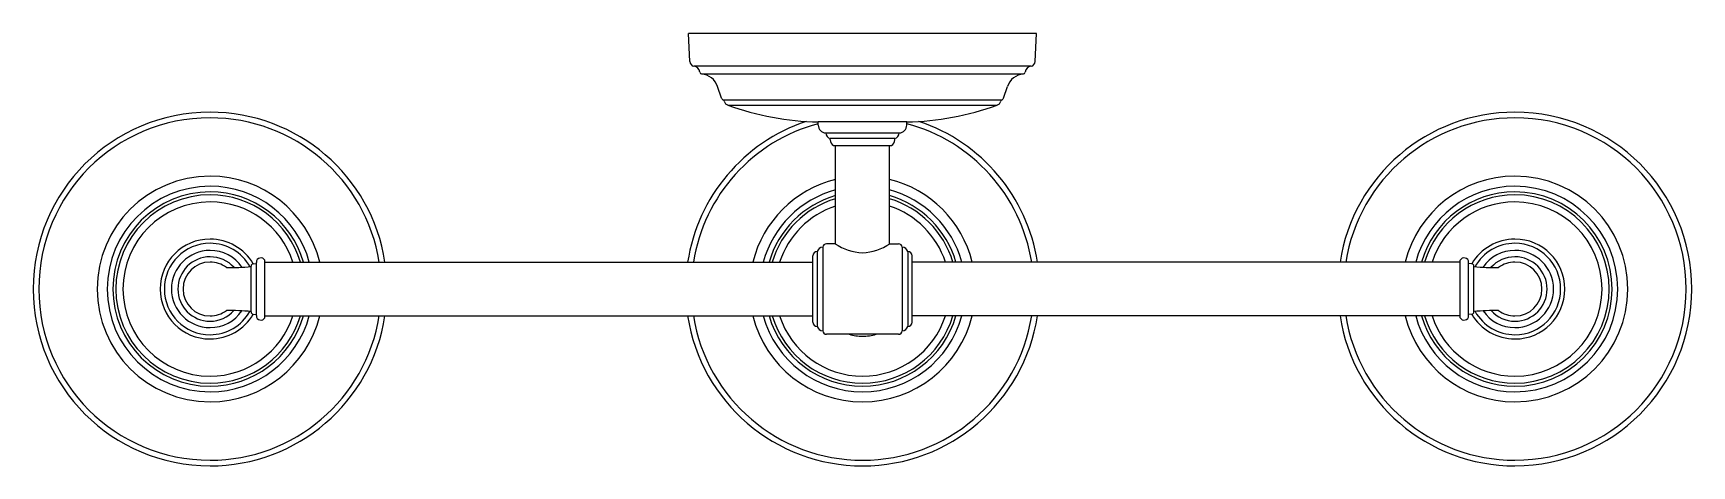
# Model space of a CAD drawing. Header units: inches. Extents: x 4619.2 to 4642.3, y 192.1 to 198.1.
import ezdxf

# ---------------------------------------------------------------- set-up
doc = ezdxf.new("R2010")
doc.units = ezdxf.units.IN
doc.header["$LTSCALE"] = 0.64311
doc.header["$MEASUREMENT"] = 0
doc.layers.get('0').update_dxf_attribs({"color": 255, "linetype": 'CONTINUOUS'})
doc.layers.get('Defpoints').update_dxf_attribs({"linetype": 'CONTINUOUS'})
doc.styles.get("Standard").update_dxf_attribs({"font": 'txt', "width": 0.8})

msp = doc.modelspace()

# ---------------------------------------------------------------- linework, layer by layer
for p, q in [((4628.362, 198.006), (4628.358, 198.102)), ((4633.198, 198.102), (4628.358, 198.102)), ((4628.375, 197.711), (4628.362, 198.006)), ((4633.18, 197.711), (4633.193, 198.006)), ((4633.193, 198.006), (4633.198, 198.102)), ((4633.123, 197.647), (4628.432, 197.647)), ((4628.54, 197.541), (4633.015, 197.541)), ((4628.816, 197.204), (4628.762, 197.365)), ((4632.739, 197.204), (4632.793, 197.365)), ((4632.713, 197.176), (4628.842, 197.176)), ((4628.907, 197.104), (4632.648, 197.104)), ((4630.161, 196.828), (4630.161, 196.872)), ((4631.394, 196.872), (4630.161, 196.872)), ((4631.394, 196.828), (4631.394, 196.872)), ((4630.268, 196.719), (4631.287, 196.719)), ((4630.329, 196.623), (4630.329, 196.64)), ((4631.227, 196.64), (4630.329, 196.64)), ((4630.376, 196.545), (4631.179, 196.545)), ((4630.404, 195.173), (4630.404, 196.545)), ((4631.152, 195.173), (4631.152, 196.545)), ((4631.227, 196.623), (4631.227, 196.64)), ((4630.398, 195.177), (4630.276, 195.177)), ((4631.158, 195.177), (4631.279, 195.177)), ((4622.466, 194.146), (4622.466, 194.948)), ((4622.466, 194.921), (4630.089, 194.921)), ((4630.089, 194.084), (4630.089, 195.01)), ((4630.148, 195.069), (4630.148, 194.025)), ((4630.226, 195.128), (4630.226, 193.966)), ((4631.329, 195.128), (4631.329, 193.966)), ((4631.407, 195.069), (4631.407, 194.025)), ((4631.466, 194.084), (4631.466, 195.01)), ((4639.089, 194.921), (4631.466, 194.921)), ((4639.089, 194.146), (4639.089, 194.948)), ((4622.275, 194.23), (4622.275, 194.864)), ((4622.307, 194.899), (4622.348, 194.903)), ((4622.348, 194.177), (4622.348, 194.917)), ((4639.207, 194.177), (4639.207, 194.917)), ((4639.248, 194.899), (4639.207, 194.903)), ((4639.28, 194.23), (4639.28, 194.864)), ((4622.307, 194.195), (4622.348, 194.192)), ((4622.466, 194.173), (4630.089, 194.173)), ((4639.089, 194.173), (4631.466, 194.173)), ((4639.248, 194.195), (4639.207, 194.192)), ((4631.279, 193.917), (4630.276, 193.917))]:
    msp.add_line(p, q)
for centre, radius, start, end in [((4628.446, 197.717), 0.0715, 184.7706, 259.1725), ((4633.109, 197.717), 0.0715, 280.8275, 355.2294), ((4628.418, 197.551), 0.097, 8.601, 81.4318), ((4628.544, 197.571), 0.0312, 191.6541, 261.4891), ((4628.515, 197.281), 0.261, 18.7159, 84.5421), ((4633.04, 197.281), 0.261, 95.4579, 161.2841), ((4633.011, 197.571), 0.0312, 278.5109, 348.3459), ((4633.137, 197.551), 0.097, 98.5682, 171.399), ((4621.704, 194.547), 2.461, 90, 270), ((4621.704, 194.547), 2.461, 8.7428, 90), ((4628.864, 197.221), 0.05, 198.7159, 243.9991), ((4628.831, 197.153), 0.025, 15.8089, 63.9991), ((4628.937, 197.183), 0.085, 195.8089, 249.3299), ((4630.248, 200.854), 3.983, 250.3183, 268.7483), ((4631.307, 200.854), 3.983, 271.2517, 289.6817), ((4632.618, 197.183), 0.085, 290.6701, 344.1911), ((4632.724, 197.153), 0.025, 116.0009, 164.1911), ((4632.691, 197.221), 0.05, 296.0009, 341.2841), ((4639.851, 194.547), 2.461, 90, 171.2572), ((4639.851, 194.547), 2.461, 270, 90), ((4621.704, 194.547), 2.382, 90, 270), ((4621.704, 194.547), 2.382, 9.0343, 90), ((4630.778, 194.547), 2.461, 108.6031, 171.2572), ((4630.778, 194.547), 2.382, 104.9966, 170.9657), ((4630.274, 196.832), 0.113, 181.8579, 266.8023), ((4631.281, 196.832), 0.113, 273.1977, 358.1421), ((4630.778, 194.547), 2.382, 9.0343, 75.0034), ((4630.778, 194.547), 2.461, 8.7428, 71.3969), ((4639.851, 194.547), 2.382, 90, 170.9657), ((4639.851, 194.547), 2.382, 270, 90), ((4630.357, 196.724), 0.089, 183.3447, 251.3919), ((4630.416, 196.623), 0.0878, 179.9985, 242.4985), ((4631.139, 196.623), 0.0878, 297.5015, 0.0015), ((4631.198, 196.724), 0.089, 288.6081, 356.6553), ((4621.704, 194.547), 1.57, 90, 270), ((4621.704, 194.547), 1.57, 13.7819, 90), ((4639.851, 194.547), 1.57, 90, 166.2181), ((4639.851, 194.547), 1.57, 270, 90), ((4621.704, 194.547), 1.43, 90, 270), ((4621.704, 194.547), 1.352, 90, 270), ((4621.704, 194.547), 1.311, 90, 270), ((4621.704, 194.547), 1.43, 15.162, 90), ((4621.704, 194.547), 1.352, 16.0619, 90), ((4621.704, 194.547), 1.311, 16.5808, 90), ((4630.778, 194.547), 1.57, 103.7819, 166.2181), ((4630.778, 194.547), 1.43, 105.162, 164.838), ((4630.778, 194.547), 1.352, 106.0619, 163.9381), ((4630.778, 194.547), 1.57, 13.7819, 76.2181), ((4630.778, 194.547), 1.43, 15.162, 74.838), ((4630.778, 194.547), 1.352, 16.0619, 73.9381), ((4639.851, 194.547), 1.43, 90, 164.838), ((4639.851, 194.547), 1.352, 90, 163.9381), ((4639.851, 194.547), 1.311, 90, 163.4192), ((4639.851, 194.547), 1.43, 270, 90), ((4639.851, 194.547), 1.352, 270, 90), ((4639.851, 194.547), 1.311, 270, 90), ((4621.704, 194.547), 1.212, 90, 270), ((4621.704, 194.547), 1.212, 17.9704, 90), ((4630.778, 194.547), 1.311, 106.5808, 163.4192), ((4630.778, 194.547), 1.212, 107.9704, 162.0296), ((4630.778, 194.547), 1.311, 16.5808, 73.4192), ((4630.778, 194.547), 1.212, 17.9704, 72.0296), ((4639.851, 194.547), 1.212, 90, 162.0296), ((4639.851, 194.547), 1.212, 270, 90), ((4621.704, 194.547), 0.695, 90, 270), ((4621.704, 194.547), 0.636, 90, 270), ((4621.704, 194.547), 0.695, 30.4077, 90), ((4621.704, 194.547), 0.636, 29.3229, 90), ((4630.278, 195.126), 0.0514, 92.3469, 177.6944), ((4630.822, 195.812), 0.763, 236.2292, 266.6678), ((4630.733, 195.812), 0.763, 273.3322, 303.7708), ((4631.277, 195.126), 0.0514, 2.3056, 87.6531), ((4639.851, 194.547), 0.695, 90, 149.5923), ((4639.851, 194.547), 0.636, 90, 150.6771), ((4639.851, 194.547), 0.695, 270, 90), ((4639.851, 194.547), 0.636, 270, 90), ((4621.704, 194.547), 0.537, 90, 270), ((4621.704, 194.547), 0.448, 90, 270), ((4621.704, 194.547), 0.375, 90, 270), ((4621.704, 194.547), 0.537, 34.3329, 90), ((4621.704, 194.547), 0.448, 41.8715, 90), ((4621.704, 194.547), 0.375, 52.8957, 90), ((4622.411, 194.917), 0.063, 28.955, 180), ((4630.15, 195.007), 0.0619, 92.4736, 177.3929), ((4630.224, 195.049), 0.0787, 88.2809, 165.5226), ((4631.331, 195.049), 0.0787, 14.4774, 91.7191), ((4631.405, 195.007), 0.0619, 2.6071, 87.5264), ((4639.144, 194.917), 0.063, 0, 151.045), ((4639.851, 194.547), 0.537, 90, 145.6671), ((4639.851, 194.547), 0.448, 90, 138.1285), ((4639.851, 194.547), 0.375, 90, 127.1043), ((4639.851, 194.547), 0.537, 270, 90), ((4639.851, 194.547), 0.448, 270, 90), ((4639.851, 194.547), 0.375, 270, 90), ((4621.985, 197.764), 2.918, 268.9348, 275.7001), ((4622.311, 194.863), 0.0366, 96.7994, 177.7006), ((4639.244, 194.863), 0.0366, 2.2994, 83.2006), ((4639.57, 197.764), 2.918, 264.2999, 271.0652), ((4621.704, 194.547), 0.375, 270, 307.1587), ((4621.704, 194.547), 0.448, 270, 317.9171), ((4621.704, 194.547), 0.537, 270, 325.4866), ((4621.704, 194.547), 0.636, 270, 330.6495), ((4621.926, 189.946), 4.302, 85.3533, 89.9364), ((4622.311, 194.231), 0.0366, 182.2994, 263.2006), ((4639.244, 194.231), 0.0366, 276.7994, 357.7006), ((4639.629, 189.946), 4.302, 90.0636, 94.6467), ((4639.851, 194.547), 0.636, 209.3505, 270), ((4639.851, 194.547), 0.537, 214.5134, 270), ((4639.851, 194.547), 0.448, 222.0829, 270), ((4639.851, 194.547), 0.375, 232.8413, 270), ((4621.704, 194.547), 0.695, 270, 329.5923), ((4621.704, 194.547), 2.461, 270, 351.2572), ((4621.704, 194.547), 2.382, 270, 350.9657), ((4621.704, 194.547), 1.57, 270, 346.2181), ((4621.704, 194.547), 1.43, 270, 344.838), ((4621.704, 194.547), 1.352, 270, 343.9381), ((4621.704, 194.547), 1.311, 270, 343.4192), ((4621.704, 194.547), 1.212, 270, 342.0296), ((4622.411, 194.177), 0.063, 180, 331.045), ((4630.778, 194.547), 2.461, 188.7428, 270), ((4630.778, 194.547), 2.382, 189.0343, 270), ((4630.778, 194.547), 1.57, 193.7819, 270), ((4630.778, 194.547), 1.43, 195.162, 270), ((4630.778, 194.547), 1.352, 196.0619, 270), ((4630.778, 194.547), 1.311, 196.5808, 270), ((4630.778, 194.547), 1.212, 197.9704, 270), ((4630.15, 194.087), 0.0619, 182.6071, 267.5264), ((4630.224, 194.045), 0.0787, 194.4774, 271.7191), ((4630.778, 194.547), 2.461, 270, 351.2572), ((4630.778, 194.547), 2.382, 270, 350.9657), ((4630.778, 194.547), 1.57, 270, 346.2181), ((4630.778, 194.547), 1.43, 270, 344.838), ((4630.778, 194.547), 1.352, 270, 343.9381), ((4630.778, 194.547), 1.311, 270, 343.4192), ((4630.778, 194.547), 1.212, 270, 342.0296), ((4631.331, 194.045), 0.0787, 268.2809, 345.5226), ((4631.405, 194.087), 0.0619, 272.4736, 357.3929), ((4639.851, 194.547), 2.461, 188.7428, 270), ((4639.851, 194.547), 2.382, 189.0343, 270), ((4639.851, 194.547), 1.57, 193.7819, 270), ((4639.851, 194.547), 1.43, 195.162, 270), ((4639.851, 194.547), 1.352, 196.0619, 270), ((4639.851, 194.547), 1.311, 196.5808, 270), ((4639.851, 194.547), 1.212, 197.9704, 270), ((4639.144, 194.177), 0.063, 208.955, 0), ((4639.851, 194.547), 0.695, 210.4077, 270), ((4630.278, 193.968), 0.0514, 182.3056, 267.6531), ((4630.778, 194.547), 0.657, 253.3751, 270), ((4630.778, 194.547), 0.657, 270, 286.6249), ((4631.277, 193.968), 0.0514, 272.3469, 357.6944)]:
    msp.add_arc(centre, radius, start, end)

# ---------------------------------------------------------------- texts
at = {"layer": 'Defpoints'}
for tag, p, s in [('MODELNUMBER', (4630.775, 198.106), 'K-10572'), ('TRADENAME', (4630.775, 198.105), 'DEVONSHIRE'), ('PRODUCT', (4630.775, 198.103), 'SCONCE')]:
    msp.add_attdef(tag, p, s, height=0.001, dxfattribs=at)

doc.saveas('drawing.dxf')
